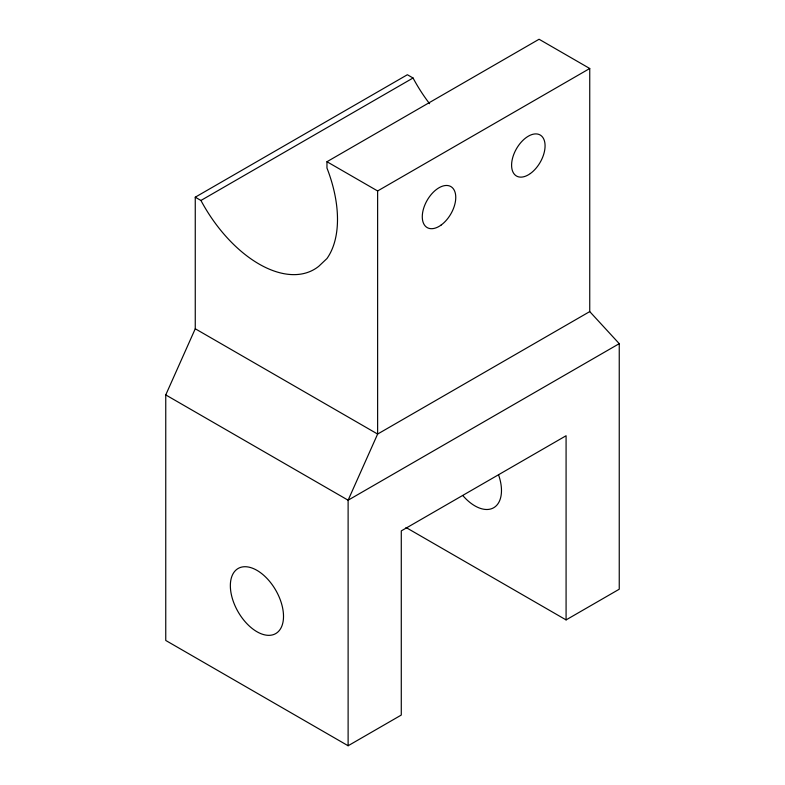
<?xml version="1.0" encoding="UTF-8"?>
<svg xmlns="http://www.w3.org/2000/svg" width="785" height="785" viewBox="0 0 785 785"><rect width="100%" height="100%" fill="white"/><g stroke="black" fill="none" stroke-linecap="round" stroke-linejoin="round"><path stroke-width="1.18" d="M195.259 197.192L200.931 200.469A110.185 63.614 60 0 0 318.798 266.262L326.962 258.53A110.518 63.811 60 0 0 326.962 168.039L326.962 161.72L539.079 39.25L589.741 68.501L589.741 311.596L619.247 343.663L619.247 589.211L566.083 619.905L566.083 435.744L401.282 530.895L401.282 715.057L348.118 745.75L165.753 640.462L165.753 394.914L195.259 328.768L195.259 197.192L407.376 74.732L413.047 78A110.185 63.614 60 0 0 429.581 103.698M200.931 200.469L413.047 78M326.962 161.72L377.624 190.961L589.741 68.501M589.741 311.596L377.624 434.056L348.118 500.202L348.118 745.75M619.247 343.663L348.118 500.202L165.753 394.914M195.259 328.768L377.624 434.056L377.624 190.961M405.982 527.481L566.083 619.905M498.583 474.925A37.592 21.705 60 0 1 493.696 507.738A37.592 21.705 60 0 1 462.836 495.57M530.395 173.514A23.687 13.669 -60 0 0 541.699 136.148A23.687 13.669 -60 0 0 512.919 156.882A23.687 13.669 -60 0 0 530.395 173.514M230.496 588.976A37.592 21.705 60 0 0 272.562 634.879A37.592 21.705 60 0 0 267.744 579.232A37.592 21.705 60 0 0 230.496 588.976M441.082 225.079A23.687 13.669 -60 0 0 452.386 187.713A23.687 13.669 -60 0 0 423.606 208.447A23.687 13.669 -60 0 0 441.082 225.079"/></g></svg>
